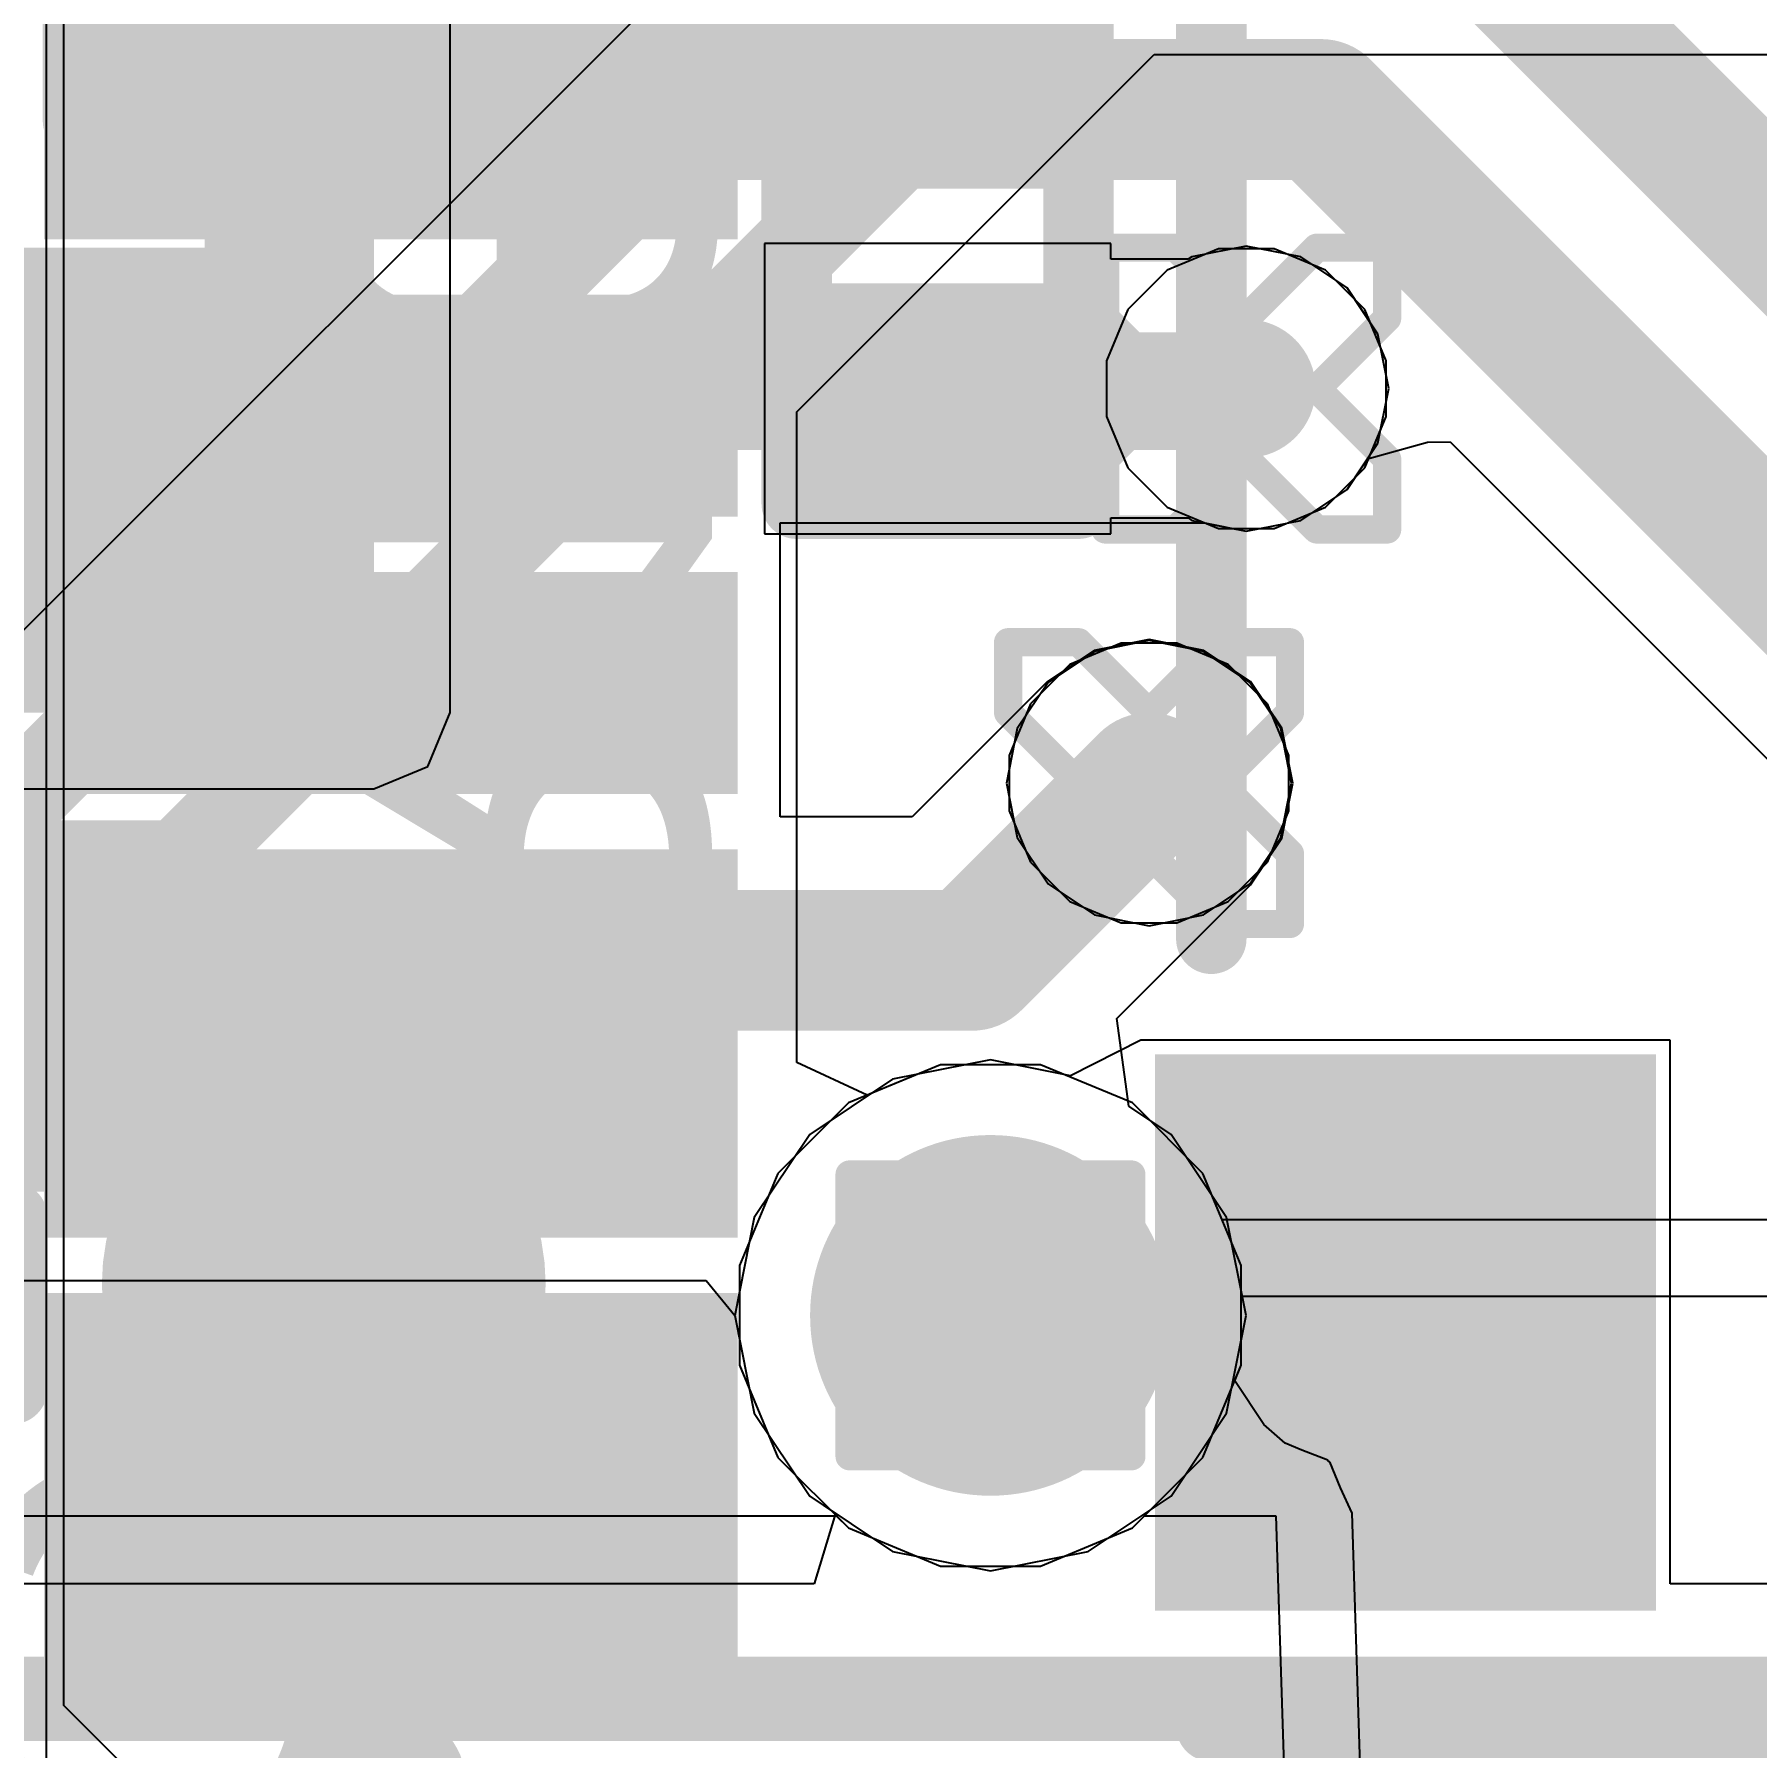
# Model space of a CAD drawing. Header units: inches. Extents: x 3 to 215, y 2 to 215.
# Drawn here: x 3.6279 to 3.7501, y 2.8515 to 2.9731 of the extents above; entities that cross this region are included whole.
import ezdxf

# ---------------------------------------------------------------- set-up
doc = ezdxf.new("R2010")
doc.units = ezdxf.units.IN
doc.header["$MEASUREMENT"] = 0
for name, color, linetype in [('Board_Outline', 56, 'Continuous'), ('Bottom Layer', 5, 'Continuous'), ('Bottom Overlay', 54, 'Continuous'), ('Bottom Paste', 16, 'Continuous'), ('Bottom Solder', 6, 'Continuous'), ('Drill Drawing', 1, 'Continuous'), ('Layer 1', 16, 'Continuous'), ('Layer 2', 76, 'Continuous'), ('Pad Holes', 156, 'Continuous'), ('Top Layer', 1, 'Continuous'), ('Top Overlay', 2, 'Continuous'), ('Top Paste', 8, 'Continuous'), ('Top Solder', 216, 'Continuous'), ('Via Holes', 16, 'Continuous')]:
    doc.layers.add(name, color=color, linetype=linetype)
doc.styles.add('Arial', font='', dxfattribs={"height": 0.2})
doc.styles.get('Arial').set_extended_font_data('Arial')

# ---------------------------------------------------------------- blocks, each defined once
blk = doc.blocks.new('TYPEC_312DSS_ACP16_1')
at = {"layer": 'Bottom Solder'}
h = blk.add_hatch(color=6, dxfattribs=at)
edge = h.paths.add_edge_path()
edge.add_arc((-0.11378, 0.05125), 0.004, 0, 360)
at = {"layer": 'Pad Holes'}
h = blk.add_hatch(color=7, dxfattribs=at)
edge = h.paths.add_edge_path()
edge.add_arc((-0.11378, 0.05125), 0.0128, 0, 360)
at = {"layer": 'Top Layer'}
for points in [[(-0.1378, 0.11644), (-0.12598, 0.11644), (-0.12598, 0.07117), (-0.1378, 0.07117)], [(-0.12598, 0.11644), (-0.11417, 0.11644), (-0.11417, 0.07117), (-0.12598, 0.07117)], [(-0.1063, 0.11644), (-0.09449, 0.11644), (-0.09449, 0.07117), (-0.1063, 0.07117)], [(-0.09449, 0.11644), (-0.08268, 0.11644), (-0.08268, 0.07117), (-0.09449, 0.07117)], [(-0.0748, 0.11644), (-0.06299, 0.11644), (-0.06299, 0.07117), (-0.0748, 0.07117)], [(-0.05512, 0.11644), (-0.04331, 0.11644), (-0.04331, 0.07117), (-0.05512, 0.07117)], [(-0.03543, 0.11644), (-0.02362, 0.11644), (-0.02362, 0.07117), (-0.03543, 0.07117)]]:
    blk.add_hatch(color=1, dxfattribs=at).paths.add_polyline_path(points)
at = {"layer": 'Top Paste'}
for points in [[(-0.1378, 0.11644), (-0.12598, 0.11644), (-0.12598, 0.07117), (-0.1378, 0.07117)], [(-0.12598, 0.11644), (-0.11417, 0.11644), (-0.11417, 0.07117), (-0.12598, 0.07117)], [(-0.1063, 0.11644), (-0.09449, 0.11644), (-0.09449, 0.07117), (-0.1063, 0.07117)], [(-0.09449, 0.11644), (-0.08268, 0.11644), (-0.08268, 0.07117), (-0.09449, 0.07117)], [(-0.0748, 0.11644), (-0.06299, 0.11644), (-0.06299, 0.07117), (-0.0748, 0.07117)], [(-0.05512, 0.11644), (-0.04331, 0.11644), (-0.04331, 0.07117), (-0.05512, 0.07117)], [(-0.03543, 0.11644), (-0.02362, 0.11644), (-0.02362, 0.07117), (-0.03543, 0.07117)]]:
    blk.add_hatch(color=8, dxfattribs=at).paths.add_polyline_path(points)
at = {"layer": 'Top Solder'}
for points in [[(-0.13976, 0.11841), (-0.12402, 0.11841), (-0.12402, 0.0692), (-0.13976, 0.0692)], [(-0.12795, 0.11841), (-0.1122, 0.11841), (-0.1122, 0.0692), (-0.12795, 0.0692)], [(-0.10827, 0.11841), (-0.09252, 0.11841), (-0.09252, 0.0692), (-0.10827, 0.0692)], [(-0.09646, 0.11841), (-0.08071, 0.11841), (-0.08071, 0.0692), (-0.09646, 0.0692)], [(-0.07677, 0.11841), (-0.06102, 0.11841), (-0.06102, 0.0692), (-0.07677, 0.0692)], [(-0.05709, 0.11841), (-0.04134, 0.11841), (-0.04134, 0.0692), (-0.05709, 0.0692)], [(-0.0374, 0.11841), (-0.02165, 0.11841), (-0.02165, 0.0692), (-0.0374, 0.0692)]]:
    blk.add_hatch(color=216, dxfattribs=at).paths.add_polyline_path(points)
h = blk.add_hatch(color=216, dxfattribs=at)
edge = h.paths.add_edge_path()
edge.add_arc((-0.11378, 0.05125), 0.004, 0, 360)
at = {"layer": 'Top Overlay'}
blk.add_lwpolyline([(-0.15429, 0.0935, 0.01, 0.01, 0), (-0.14689, 0.0935, 0.01, 0.01, 0)], format="xyseb", dxfattribs=at)
blk.add_lwpolyline([(-0.1494, 0.0935, 0.005, 0.005, 1), (-0.14439, 0.0935, 0.005, 0.005, 1)], format="xyseb", close=True, dxfattribs=at)
blk = doc.blocks.new('R___0201_B_5')
at = {"layer": 'Bottom Layer'}
for points in [[(-0.01614, 0.00728), (-0.00551, 0.00728), (-0.00551, -0.00728), (-0.01614, -0.00728)], [(0.00551, 0.00728), (0.01614, 0.00728), (0.01614, -0.00728), (0.00551, -0.00728)]]:
    blk.add_hatch(color=5, dxfattribs=at).paths.add_polyline_path(points)
at = {"layer": 'Bottom Paste'}
for points in [[(-0.01614, 0.00728), (-0.00551, 0.00728), (-0.00551, -0.00728), (-0.01614, -0.00728)], [(0.00551, 0.00728), (0.01614, 0.00728), (0.01614, -0.00728), (0.00551, -0.00728)]]:
    blk.add_hatch(color=16, dxfattribs=at).paths.add_polyline_path(points)
at = {"layer": 'Bottom Solder'}
for points in [[(-0.01831, 0.00945), (-0.00335, 0.00945), (-0.00335, -0.00945), (-0.01831, -0.00945)], [(0.00335, 0.00945), (0.01831, 0.00945), (0.01831, -0.00945), (0.00335, -0.00945)]]:
    blk.add_hatch(color=6, dxfattribs=at).paths.add_polyline_path(points)
at = {"layer": 'Bottom Overlay'}
for points in [[(0.019, 0.01, 0.005, 0.005, 0), (-0.019, 0.01, 0.005, 0.005, 0)], [(-0.019, -0.01, 0.005, 0.005, 0), (-0.019, 0.01, 0.005, 0.005, 0)], [(0.019, -0.01, 0.005, 0.005, 0), (0.019, 0.01, 0.005, 0.005, 0)], [(0.019, -0.01, 0.005, 0.005, 0), (-0.019, -0.01, 0.005, 0.005, 0)]]:
    blk.add_lwpolyline(points, format="xyseb", dxfattribs=at)
for points in [[(-0.02025, 0.01, 0.0025, 0.0025, 1), (-0.01775, 0.01, 0.0025, 0.0025, 1)], [(-0.02025, 0.01, 0.0025, 0.0025, 1), (-0.01775, 0.01, 0.0025, 0.0025, 1)], [(0.01775, 0.01, 0.0025, 0.0025, 1), (0.02025, 0.01, 0.0025, 0.0025, 1)], [(0.01775, 0.01, 0.0025, 0.0025, 1), (0.02025, 0.01, 0.0025, 0.0025, 1)], [(-0.02025, -0.01, 0.0025, 0.0025, 1), (-0.01775, -0.01, 0.0025, 0.0025, 1)], [(-0.02025, -0.01, 0.0025, 0.0025, 1), (-0.01775, -0.01, 0.0025, 0.0025, 1)], [(0.01775, -0.01, 0.0025, 0.0025, 1), (0.02025, -0.01, 0.0025, 0.0025, 1)], [(0.01775, -0.01, 0.0025, 0.0025, 1), (0.02025, -0.01, 0.0025, 0.0025, 1)]]:
    blk.add_lwpolyline(points, format="xyseb", close=True, dxfattribs=at)
blk = doc.blocks.new('ESP32_C3_MINI_1_H4_16')
at = {"layer": 'Board_Outline'}
blk.add_line((-0.26378, 0.43701), (-0.26378, -0.22441), dxfattribs=at)
for points in [[(-0.27559, 0.15748, 0.01575, 0.01575, 1), (-0.29133, 0.15748, 0.01575, 0.01575, 1)], [(-0.29527, 0.15748, 0.00787, 0.00787, 1), (-0.28739, 0.15748, 0.00787, 0.00787, 1)], [(-0.27953, 0.15748, 0.00787, 0.00787, 1), (-0.27165, 0.15748, 0.00787, 0.00787, 1)]]:
    blk.add_lwpolyline(points, format="xyseb", close=True, dxfattribs=at)
blk = doc.blocks.new('0781710002_B_37')
at = {"layer": 'Bottom Layer'}
blk.add_hatch(color=5, dxfattribs=at).paths.add_polyline_path([(0.08268, 0.09006), (0.08268, 0.05856), (0.05512, 0.05856), (0.05512, 0.09006)])
at = {"layer": 'Bottom Paste'}
blk.add_hatch(color=16, dxfattribs=at).paths.add_polyline_path([(0.08268, 0.09006), (0.08268, 0.05856), (0.05512, 0.05856), (0.05512, 0.09006)])
at = {"layer": 'Bottom Solder'}
blk.add_hatch(color=6, dxfattribs=at).paths.add_polyline_path([(0.08668, 0.09406), (0.08668, 0.05456), (0.05112, 0.05456), (0.05112, 0.09406)])
at = {"layer": 'Bottom Overlay'}
for points in [[(0.08268, 0.10226, 0.005, 0.005, 0), (-0.08268, 0.10226, 0.005, 0.005, 0)], [(0.08268, 0.04636, 0.005, 0.005, 0), (0.08268, -0.07844, 0.005, 0.005, 0)]]:
    blk.add_lwpolyline(points, format="xyseb", dxfattribs=at)
for points in [[(0.08143, 0.10226, 0.0025, 0.0025, 1), (0.08393, 0.10226, 0.0025, 0.0025, 1)], [(0.08143, 0.04636, 0.0025, 0.0025, 1), (0.08393, 0.04636, 0.0025, 0.0025, 1)]]:
    blk.add_lwpolyline(points, format="xyseb", close=True, dxfattribs=at)
blk = doc.blocks.new('C___0402_B_49')
at = {"layer": 'Bottom Layer'}
for points in [[(-0.0095, 0.0125), (-0.0095, -0.0125), (-0.0275, -0.0125), (-0.0275, 0.0125)], [(0.0275, 0.0125), (0.0275, -0.0125), (0.0095, -0.0125), (0.0095, 0.0125)]]:
    blk.add_hatch(color=5, dxfattribs=at).paths.add_polyline_path(points)
at = {"layer": 'Bottom Paste'}
for points in [[(-0.0095, 0.0125), (-0.0095, -0.0125), (-0.0275, -0.0125), (-0.0275, 0.0125)], [(0.0275, 0.0125), (0.0275, -0.0125), (0.0095, -0.0125), (0.0095, 0.0125)]]:
    blk.add_hatch(color=16, dxfattribs=at).paths.add_polyline_path(points)
at = {"layer": 'Bottom Solder'}
for points in [[(-0.00714, 0.01486), (-0.00714, -0.01486), (-0.02986, -0.01486), (-0.02986, 0.01486)], [(0.02986, 0.01486), (0.02986, -0.01486), (0.00714, -0.01486), (0.00714, 0.01486)]]:
    blk.add_hatch(color=6, dxfattribs=at).paths.add_polyline_path(points)
at = {"layer": 'Bottom Overlay'}
for points in [[(-0.031, 0.016, 0.005, 0.005, 0), (-0.011, 0.016, 0.005, 0.005, 0)], [(-0.031, 0.016, 0.005, 0.005, 0), (-0.031, -0.016, 0.005, 0.005, 0)], [(0.011, 0.016, 0.005, 0.005, 0), (0.031, 0.016, 0.005, 0.005, 0)], [(0.031, 0.016, 0.005, 0.005, 0), (0.031, -0.016, 0.005, 0.005, 0)], [(-0.031, -0.016, 0.005, 0.005, 0), (-0.011, -0.016, 0.005, 0.005, 0)], [(0.011, -0.016, 0.005, 0.005, 0), (0.031, -0.016, 0.005, 0.005, 0)]]:
    blk.add_lwpolyline(points, format="xyseb", dxfattribs=at)
for points in [[(-0.03225, 0.016, 0.0025, 0.0025, 1), (-0.02975, 0.016, 0.0025, 0.0025, 1)], [(-0.03225, 0.016, 0.0025, 0.0025, 1), (-0.02975, 0.016, 0.0025, 0.0025, 1)], [(-0.01225, 0.016, 0.0025, 0.0025, 1), (-0.00975, 0.016, 0.0025, 0.0025, 1)], [(0.00975, 0.016, 0.0025, 0.0025, 1), (0.01225, 0.016, 0.0025, 0.0025, 1)], [(0.02975, 0.016, 0.0025, 0.0025, 1), (0.03225, 0.016, 0.0025, 0.0025, 1)], [(0.02975, 0.016, 0.0025, 0.0025, 1), (0.03225, 0.016, 0.0025, 0.0025, 1)], [(-0.03225, -0.016, 0.0025, 0.0025, 1), (-0.02975, -0.016, 0.0025, 0.0025, 1)], [(-0.03225, -0.016, 0.0025, 0.0025, 1), (-0.02975, -0.016, 0.0025, 0.0025, 1)], [(-0.01225, -0.016, 0.0025, 0.0025, 1), (-0.00975, -0.016, 0.0025, 0.0025, 1)], [(0.00975, -0.016, 0.0025, 0.0025, 1), (0.01225, -0.016, 0.0025, 0.0025, 1)], [(0.02975, -0.016, 0.0025, 0.0025, 1), (0.03225, -0.016, 0.0025, 0.0025, 1)], [(0.02975, -0.016, 0.0025, 0.0025, 1), (0.03225, -0.016, 0.0025, 0.0025, 1)]]:
    blk.add_lwpolyline(points, format="xyseb", close=True, dxfattribs=at)

msp = doc.modelspace()

# ---------------------------------------------------------------- hatches: boundary and pattern name
at = {"layer": 'Bottom Layer'}
for points in [[(3.64, 2.925), (3.652, 2.925), (3.652, 3.018), (3.64, 3.018)], [(3.558, 2.925), (3.652, 2.925), (3.652, 2.953), (3.558, 2.953)]]:
    msp.add_hatch(color=5, dxfattribs=at).paths.add_polyline_path(points)
h = msp.add_hatch(color=5, dxfattribs=at)
edge = h.paths.add_edge_path()
edge.add_arc((3.7139, 2.948), 0.00492, 0, 360)
h = msp.add_hatch(color=5, dxfattribs=at)
edge = h.paths.add_edge_path()
edge.add_arc((3.707, 2.92), 0.00492, 0, 360)
at = {"layer": 'Layer 1'}
h = msp.add_hatch(color=16, dxfattribs=at)
edge = h.paths.add_edge_path()
edge.add_arc((3.7139, 2.948), 0.00492, 0, 360)
h = msp.add_hatch(color=16, dxfattribs=at)
edge = h.paths.add_edge_path()
edge.add_arc((3.707, 2.92), 0.00492, 0, 360)
at = {"layer": 'Layer 2'}
h = msp.add_hatch(color=76, dxfattribs=at)
edge = h.paths.add_edge_path()
edge.add_arc((3.7139, 2.948), 0.00492, 0, 360)
h = msp.add_hatch(color=76, dxfattribs=at)
edge = h.paths.add_edge_path()
edge.add_arc((3.707, 2.92), 0.00492, 0, 360)
at = {"layer": 'Top Layer'}
h = msp.add_hatch(color=1, dxfattribs=at)
edge = h.paths.add_edge_path()
edge.add_arc((3.7139, 2.948), 0.00492, 0, 360)
h = msp.add_hatch(color=1, dxfattribs=at)
edge = h.paths.add_edge_path()
edge.add_arc((3.707, 2.92), 0.00492, 0, 360)
at = {"layer": 'Via Holes'}
h = msp.add_hatch(color=7, dxfattribs=at)
edge = h.paths.add_edge_path()
edge.add_arc((3.7139, 2.948), 0.00394, 0, 360)
h = msp.add_hatch(color=7, dxfattribs=at)
edge = h.paths.add_edge_path()
edge.add_arc((3.707, 2.92), 0.00394, 0, 360)

# ---------------------------------------------------------------- linework, layer by layer
at = {"layer": 'Bottom Layer'}
for p, q in [((3.65741, 2.925), (3.65741, 2.99773)), ((3.70428, 2.95831), (3.67972, 2.95831)), ((3.67972, 2.95831), (3.67972, 2.93769)), ((3.70428, 2.95718), (3.70428, 2.95831)), ((3.71003, 2.95735), (3.70977, 2.95718)), ((3.7139, 2.95812), (3.71003, 2.95735)), ((3.71777, 2.95735), (3.7139, 2.95812)), ((3.72105, 2.95515), (3.71777, 2.95735)), ((3.70977, 2.95718), (3.70428, 2.95718)), ((3.72324, 2.95187), (3.72105, 2.95515)), ((3.72401, 2.948), (3.72324, 2.95187)), ((3.72324, 2.94413), (3.72401, 2.948)), ((3.72105, 2.94085), (3.72324, 2.94413)), ((3.71777, 2.93865), (3.72105, 2.94085)), ((3.70428, 2.93769), (3.70428, 2.93882)), ((3.70428, 2.93882), (3.70977, 2.93882)), ((3.70977, 2.93882), (3.71003, 2.93865)), ((3.71003, 2.93865), (3.7139, 2.93788)), ((3.7139, 2.93788), (3.71777, 2.93865)), ((3.67972, 2.93769), (3.70428, 2.93769)), ((3.70313, 2.92935), (3.69985, 2.92715)), ((3.707, 2.93012), (3.70313, 2.92935)), ((3.71087, 2.92935), (3.707, 2.93012)), ((3.71415, 2.92715), (3.71087, 2.92935)), ((3.69985, 2.92715), (3.69765, 2.92387)), ((3.71635, 2.92387), (3.71415, 2.92715)), ((3.65583, 2.92117), (3.65741, 2.925)), ((3.69765, 2.92387), (3.69688, 2.92)), ((3.71712, 2.92), (3.71635, 2.92387)), ((3.652, 2.91959), (3.65583, 2.92117)), ((3.558, 2.91959), (3.652, 2.91959)), ((3.69688, 2.92), (3.69765, 2.91613)), ((3.71635, 2.91613), (3.71712, 2.92)), ((3.69765, 2.91613), (3.69985, 2.91285)), ((3.71415, 2.91285), (3.71635, 2.91613)), ((3.69985, 2.91285), (3.70313, 2.91065)), ((3.71087, 2.91065), (3.71415, 2.91285)), ((3.70313, 2.91065), (3.707, 2.90988)), ((3.707, 2.90988), (3.71087, 2.91065)), ((3.70643, 2.90175), (3.70143, 2.89923)), ((3.74398, 2.90175), (3.70643, 2.90175)), ((3.70643, 2.90175), (3.70643, 2.90175)), ((3.74398, 2.86316), (3.74398, 2.90175)), ((3.69575, 2.90036), (3.6888, 2.89898)), ((3.70143, 2.89923), (3.69575, 2.90036)), ((3.6888, 2.89898), (3.68292, 2.89505)), ((3.68292, 2.89505), (3.67898, 2.88916)), ((3.67898, 2.88916), (3.6776, 2.88222)), ((3.6776, 2.88222), (3.67898, 2.87528)), ((3.67898, 2.87528), (3.68292, 2.86939)), ((3.68292, 2.86939), (3.68476, 2.86816)), ((3.68476, 2.86816), (3.68325, 2.86316)), ((3.68325, 2.86316), (3.53638, 2.86316)), ((3.78162, 2.86316), (3.74398, 2.86316))]:
    msp.add_line(p, q, dxfattribs=at)
for points in [[(3.7, 2.948, 0.008, 0.008, 0), (3.7139, 2.948, 0.008, 0.008, 0)], [(3.533, 2.855, 0.006, 0.006, 0), (3.785, 2.855, 0.006, 0.006, 0)]]:
    msp.add_lwpolyline(points, format="xyseb", dxfattribs=at)
for points in [[(3.698, 2.948, 0.004, 0.004, 1), (3.702, 2.948, 0.004, 0.004, 1)], [(3.7119, 2.948, 0.004, 0.004, 1), (3.7159, 2.948, 0.004, 0.004, 1)]]:
    msp.add_lwpolyline(points, format="xyseb", close=True, dxfattribs=at)
at = {"layer": 'Bottom Overlay'}
for points in [[(3.631, 2.967, 0.005, 0.005, 0), (3.631, 2.98563, 0.005, 0.005, 0)], [(3.631, 2.967, 0.005, 0.005, 0), (3.643, 2.967, 0.005, 0.005, 0)], [(3.62634, 2.877, 0.005, 0.005, 0), (3.62634, 2.88919, 0.005, 0.005, 0)]]:
    msp.add_lwpolyline(points, format="xyseb", dxfattribs=at)
for points in [[(3.62975, 2.967, 0.0025, 0.0025, 1), (3.63225, 2.967, 0.0025, 0.0025, 1)], [(3.62975, 2.967, 0.0025, 0.0025, 1), (3.63225, 2.967, 0.0025, 0.0025, 1)], [(3.64175, 2.967, 0.0025, 0.0025, 1), (3.64425, 2.967, 0.0025, 0.0025, 1)], [(3.62509, 2.88919, 0.0025, 0.0025, 1), (3.62759, 2.88919, 0.0025, 0.0025, 1)], [(3.62509, 2.877, 0.0025, 0.0025, 1), (3.62759, 2.877, 0.0025, 0.0025, 1)]]:
    msp.add_lwpolyline(points, format="xyseb", close=True, dxfattribs=at)
at = {"layer": 'Drill Drawing'}
for points in [[(3.7039, 2.953, 0.002, 0.002, 0), (3.7039, 2.958, 0.002, 0.002, 0)], [(3.7039, 2.958, 0.002, 0.002, 0), (3.7089, 2.958, 0.002, 0.002, 0)], [(3.7089, 2.958, 0.002, 0.002, 0), (3.7139, 2.953, 0.002, 0.002, 0)], [(3.7139, 2.953, 0.002, 0.002, 0), (3.7189, 2.958, 0.002, 0.002, 0)], [(3.7189, 2.958, 0.002, 0.002, 0), (3.7239, 2.958, 0.002, 0.002, 0)], [(3.7239, 2.953, 0.002, 0.002, 0), (3.7239, 2.958, 0.002, 0.002, 0)], [(3.7039, 2.953, 0.002, 0.002, 0), (3.7089, 2.948, 0.002, 0.002, 0)], [(3.7189, 2.948, 0.002, 0.002, 0), (3.7239, 2.953, 0.002, 0.002, 0)], [(3.7039, 2.943, 0.002, 0.002, 0), (3.7089, 2.948, 0.002, 0.002, 0)], [(3.7189, 2.948, 0.002, 0.002, 0), (3.7239, 2.943, 0.002, 0.002, 0)], [(3.7039, 2.938, 0.002, 0.002, 0), (3.7039, 2.943, 0.002, 0.002, 0)], [(3.7089, 2.938, 0.002, 0.002, 0), (3.7139, 2.943, 0.002, 0.002, 0)], [(3.7139, 2.943, 0.002, 0.002, 0), (3.7189, 2.938, 0.002, 0.002, 0)], [(3.7239, 2.938, 0.002, 0.002, 0), (3.7239, 2.943, 0.002, 0.002, 0)], [(3.7039, 2.938, 0.002, 0.002, 0), (3.7089, 2.938, 0.002, 0.002, 0)], [(3.7189, 2.938, 0.002, 0.002, 0), (3.7239, 2.938, 0.002, 0.002, 0)], [(3.697, 2.925, 0.002, 0.002, 0), (3.697, 2.93, 0.002, 0.002, 0)], [(3.697, 2.93, 0.002, 0.002, 0), (3.702, 2.93, 0.002, 0.002, 0)], [(3.702, 2.93, 0.002, 0.002, 0), (3.707, 2.925, 0.002, 0.002, 0)], [(3.707, 2.925, 0.002, 0.002, 0), (3.712, 2.93, 0.002, 0.002, 0)], [(3.712, 2.93, 0.002, 0.002, 0), (3.717, 2.93, 0.002, 0.002, 0)], [(3.717, 2.925, 0.002, 0.002, 0), (3.717, 2.93, 0.002, 0.002, 0)], [(3.697, 2.925, 0.002, 0.002, 0), (3.702, 2.92, 0.002, 0.002, 0)], [(3.712, 2.92, 0.002, 0.002, 0), (3.717, 2.925, 0.002, 0.002, 0)], [(3.697, 2.915, 0.002, 0.002, 0), (3.702, 2.92, 0.002, 0.002, 0)], [(3.712, 2.92, 0.002, 0.002, 0), (3.717, 2.915, 0.002, 0.002, 0)], [(3.697, 2.91, 0.002, 0.002, 0), (3.697, 2.915, 0.002, 0.002, 0)], [(3.702, 2.91, 0.002, 0.002, 0), (3.707, 2.915, 0.002, 0.002, 0)], [(3.707, 2.915, 0.002, 0.002, 0), (3.712, 2.91, 0.002, 0.002, 0)], [(3.717, 2.91, 0.002, 0.002, 0), (3.717, 2.915, 0.002, 0.002, 0)], [(3.697, 2.91, 0.002, 0.002, 0), (3.702, 2.91, 0.002, 0.002, 0)], [(3.712, 2.91, 0.002, 0.002, 0), (3.717, 2.91, 0.002, 0.002, 0)], [(3.68575, 2.89222, 0.002, 0.002, 0), (3.70575, 2.89222, 0.002, 0.002, 0)], [(3.68575, 2.87222, 0.002, 0.002, 0), (3.68575, 2.89222, 0.002, 0.002, 0)], [(3.70575, 2.87222, 0.002, 0.002, 0), (3.70575, 2.89222, 0.002, 0.002, 0)], [(3.68575, 2.87222, 0.002, 0.002, 0), (3.70575, 2.87222, 0.002, 0.002, 0)]]:
    msp.add_lwpolyline(points, format="xyseb", dxfattribs=at)
for points in [[(3.7034, 2.958, 0.001, 0.001, 1), (3.7044, 2.958, 0.001, 0.001, 1)], [(3.7034, 2.958, 0.001, 0.001, 1), (3.7044, 2.958, 0.001, 0.001, 1)], [(3.7084, 2.958, 0.001, 0.001, 1), (3.7094, 2.958, 0.001, 0.001, 1)], [(3.7084, 2.958, 0.001, 0.001, 1), (3.7094, 2.958, 0.001, 0.001, 1)], [(3.7184, 2.958, 0.001, 0.001, 1), (3.7194, 2.958, 0.001, 0.001, 1)], [(3.7184, 2.958, 0.001, 0.001, 1), (3.7194, 2.958, 0.001, 0.001, 1)], [(3.7234, 2.958, 0.001, 0.001, 1), (3.7244, 2.958, 0.001, 0.001, 1)], [(3.7234, 2.958, 0.001, 0.001, 1), (3.7244, 2.958, 0.001, 0.001, 1)], [(3.7034, 2.953, 0.001, 0.001, 1), (3.7044, 2.953, 0.001, 0.001, 1)], [(3.7034, 2.953, 0.001, 0.001, 1), (3.7044, 2.953, 0.001, 0.001, 1)], [(3.7134, 2.953, 0.001, 0.001, 1), (3.7144, 2.953, 0.001, 0.001, 1)], [(3.7134, 2.953, 0.001, 0.001, 1), (3.7144, 2.953, 0.001, 0.001, 1)], [(3.7234, 2.953, 0.001, 0.001, 1), (3.7244, 2.953, 0.001, 0.001, 1)], [(3.7234, 2.953, 0.001, 0.001, 1), (3.7244, 2.953, 0.001, 0.001, 1)], [(3.7084, 2.948, 0.001, 0.001, 1), (3.7094, 2.948, 0.001, 0.001, 1)], [(3.7084, 2.948, 0.001, 0.001, 1), (3.7094, 2.948, 0.001, 0.001, 1)], [(3.7184, 2.948, 0.001, 0.001, 1), (3.7194, 2.948, 0.001, 0.001, 1)], [(3.7184, 2.948, 0.001, 0.001, 1), (3.7194, 2.948, 0.001, 0.001, 1)], [(3.7034, 2.943, 0.001, 0.001, 1), (3.7044, 2.943, 0.001, 0.001, 1)], [(3.7034, 2.943, 0.001, 0.001, 1), (3.7044, 2.943, 0.001, 0.001, 1)], [(3.7134, 2.943, 0.001, 0.001, 1), (3.7144, 2.943, 0.001, 0.001, 1)], [(3.7134, 2.943, 0.001, 0.001, 1), (3.7144, 2.943, 0.001, 0.001, 1)], [(3.7234, 2.943, 0.001, 0.001, 1), (3.7244, 2.943, 0.001, 0.001, 1)], [(3.7234, 2.943, 0.001, 0.001, 1), (3.7244, 2.943, 0.001, 0.001, 1)], [(3.7034, 2.938, 0.001, 0.001, 1), (3.7044, 2.938, 0.001, 0.001, 1)], [(3.7034, 2.938, 0.001, 0.001, 1), (3.7044, 2.938, 0.001, 0.001, 1)], [(3.7084, 2.938, 0.001, 0.001, 1), (3.7094, 2.938, 0.001, 0.001, 1)], [(3.7084, 2.938, 0.001, 0.001, 1), (3.7094, 2.938, 0.001, 0.001, 1)], [(3.7184, 2.938, 0.001, 0.001, 1), (3.7194, 2.938, 0.001, 0.001, 1)], [(3.7184, 2.938, 0.001, 0.001, 1), (3.7194, 2.938, 0.001, 0.001, 1)], [(3.7234, 2.938, 0.001, 0.001, 1), (3.7244, 2.938, 0.001, 0.001, 1)], [(3.7234, 2.938, 0.001, 0.001, 1), (3.7244, 2.938, 0.001, 0.001, 1)], [(3.6965, 2.93, 0.001, 0.001, 1), (3.6975, 2.93, 0.001, 0.001, 1)], [(3.6965, 2.93, 0.001, 0.001, 1), (3.6975, 2.93, 0.001, 0.001, 1)], [(3.7015, 2.93, 0.001, 0.001, 1), (3.7025, 2.93, 0.001, 0.001, 1)], [(3.7015, 2.93, 0.001, 0.001, 1), (3.7025, 2.93, 0.001, 0.001, 1)], [(3.7115, 2.93, 0.001, 0.001, 1), (3.7125, 2.93, 0.001, 0.001, 1)], [(3.7115, 2.93, 0.001, 0.001, 1), (3.7125, 2.93, 0.001, 0.001, 1)], [(3.7165, 2.93, 0.001, 0.001, 1), (3.7175, 2.93, 0.001, 0.001, 1)], [(3.7165, 2.93, 0.001, 0.001, 1), (3.7175, 2.93, 0.001, 0.001, 1)], [(3.6965, 2.925, 0.001, 0.001, 1), (3.6975, 2.925, 0.001, 0.001, 1)], [(3.6965, 2.925, 0.001, 0.001, 1), (3.6975, 2.925, 0.001, 0.001, 1)], [(3.7065, 2.925, 0.001, 0.001, 1), (3.7075, 2.925, 0.001, 0.001, 1)], [(3.7065, 2.925, 0.001, 0.001, 1), (3.7075, 2.925, 0.001, 0.001, 1)], [(3.7165, 2.925, 0.001, 0.001, 1), (3.7175, 2.925, 0.001, 0.001, 1)], [(3.7165, 2.925, 0.001, 0.001, 1), (3.7175, 2.925, 0.001, 0.001, 1)], [(3.7015, 2.92, 0.001, 0.001, 1), (3.7025, 2.92, 0.001, 0.001, 1)], [(3.7015, 2.92, 0.001, 0.001, 1), (3.7025, 2.92, 0.001, 0.001, 1)], [(3.7115, 2.92, 0.001, 0.001, 1), (3.7125, 2.92, 0.001, 0.001, 1)], [(3.7115, 2.92, 0.001, 0.001, 1), (3.7125, 2.92, 0.001, 0.001, 1)], [(3.6965, 2.915, 0.001, 0.001, 1), (3.6975, 2.915, 0.001, 0.001, 1)], [(3.6965, 2.915, 0.001, 0.001, 1), (3.6975, 2.915, 0.001, 0.001, 1)], [(3.7065, 2.915, 0.001, 0.001, 1), (3.7075, 2.915, 0.001, 0.001, 1)], [(3.7065, 2.915, 0.001, 0.001, 1), (3.7075, 2.915, 0.001, 0.001, 1)], [(3.7165, 2.915, 0.001, 0.001, 1), (3.7175, 2.915, 0.001, 0.001, 1)], [(3.7165, 2.915, 0.001, 0.001, 1), (3.7175, 2.915, 0.001, 0.001, 1)], [(3.6965, 2.91, 0.001, 0.001, 1), (3.6975, 2.91, 0.001, 0.001, 1)], [(3.6965, 2.91, 0.001, 0.001, 1), (3.6975, 2.91, 0.001, 0.001, 1)], [(3.7015, 2.91, 0.001, 0.001, 1), (3.7025, 2.91, 0.001, 0.001, 1)], [(3.7015, 2.91, 0.001, 0.001, 1), (3.7025, 2.91, 0.001, 0.001, 1)], [(3.7115, 2.91, 0.001, 0.001, 1), (3.7125, 2.91, 0.001, 0.001, 1)], [(3.7115, 2.91, 0.001, 0.001, 1), (3.7125, 2.91, 0.001, 0.001, 1)], [(3.7165, 2.91, 0.001, 0.001, 1), (3.7175, 2.91, 0.001, 0.001, 1)], [(3.7165, 2.91, 0.001, 0.001, 1), (3.7175, 2.91, 0.001, 0.001, 1)], [(3.68525, 2.89222, 0.001, 0.001, 1), (3.68625, 2.89222, 0.001, 0.001, 1)], [(3.68525, 2.89222, 0.001, 0.001, 1), (3.68625, 2.89222, 0.001, 0.001, 1)], [(3.70525, 2.89222, 0.001, 0.001, 1), (3.70625, 2.89222, 0.001, 0.001, 1)], [(3.70525, 2.89222, 0.001, 0.001, 1), (3.70625, 2.89222, 0.001, 0.001, 1)], [(3.68525, 2.87222, 0.001, 0.001, 1), (3.68625, 2.87222, 0.001, 0.001, 1)], [(3.68525, 2.87222, 0.001, 0.001, 1), (3.68625, 2.87222, 0.001, 0.001, 1)], [(3.70525, 2.87222, 0.001, 0.001, 1), (3.70625, 2.87222, 0.001, 0.001, 1)], [(3.70525, 2.87222, 0.001, 0.001, 1), (3.70625, 2.87222, 0.001, 0.001, 1)]]:
    msp.add_lwpolyline(points, format="xyseb", close=True, dxfattribs=at)
at = {"layer": 'Layer 1'}
for p, q in [((3.67894, 2.98267), (3.56556, 2.86929)), ((3.682, 2.94634), (3.70737, 2.97171)), ((3.70737, 2.97171), (3.75531, 2.97171)), ((3.71192, 2.95792), (3.70828, 2.95641)), ((3.71587, 2.95792), (3.71192, 2.95792)), ((3.71952, 2.95641), (3.71587, 2.95792)), ((3.70828, 2.95641), (3.70549, 2.95362)), ((3.72231, 2.95362), (3.71952, 2.95641)), ((3.70549, 2.95362), (3.70398, 2.94997)), ((3.72382, 2.94997), (3.72231, 2.95362)), ((3.70398, 2.94997), (3.70398, 2.94603)), ((3.72382, 2.94603), (3.72382, 2.94997)), ((3.682, 2.90017), (3.682, 2.94634)), ((3.70398, 2.94603), (3.70549, 2.94238)), ((3.72231, 2.94238), (3.72382, 2.94603)), ((3.70549, 2.94238), (3.70828, 2.93959)), ((3.71952, 2.93959), (3.72231, 2.94238)), ((3.70828, 2.93959), (3.71192, 2.93808)), ((3.71587, 2.93808), (3.71952, 2.93959)), ((3.71192, 2.93808), (3.71587, 2.93808)), ((3.687, 2.89786), (3.682, 2.90017)), ((3.69221, 2.90001), (3.687, 2.89786)), ((3.69929, 2.90001), (3.69221, 2.90001)), ((3.70583, 2.89731), (3.69929, 2.90001)), ((3.71083, 2.8923), (3.70583, 2.89731)), ((3.7122, 2.889), (3.71083, 2.8923)), ((3.78658, 2.889), (3.7122, 2.889)), ((3.71354, 2.87868), (3.71354, 2.88359)), ((3.71354, 2.88359), (3.78658, 2.88359)), ((3.71308, 2.87757), (3.71354, 2.87868)), ((3.71515, 2.87447), (3.71308, 2.87757)), ((3.71666, 2.87314), (3.71515, 2.87447)), ((3.71784, 2.87265), (3.71666, 2.87314)), ((3.7197, 2.87195), (3.71784, 2.87265)), ((3.71974, 2.87186), (3.7197, 2.87195)), ((3.71983, 2.87183), (3.71974, 2.87186)), ((3.72059, 2.86999), (3.71983, 2.87183)), ((3.72141, 2.86817), (3.72059, 2.86999)), ((3.72241, 2.83717), (3.72141, 2.86817)), ((3.60366, 2.868), (3.6848, 2.868)), ((3.6848, 2.868), (3.68567, 2.86713)), ((3.68567, 2.86713), (3.69221, 2.86443)), ((3.69929, 2.86443), (3.70583, 2.86713)), ((3.70583, 2.86713), (3.70669, 2.868)), ((3.70669, 2.868), (3.716, 2.868)), ((3.716, 2.868), (3.717, 2.837)), ((3.69221, 2.86443), (3.69929, 2.86443))]:
    msp.add_line(p, q, dxfattribs=at)
for points in [[(3.569, 2.861, 0.00627, 0.00627, 0), (3.69927, 2.99127, 0.00627, 0.00627, 0)], [(3.57367, 2.84973, 0.00627, 0.00627, 0), (3.70394, 2.98, 0.00627, 0.00627, 0)]]:
    msp.add_lwpolyline(points, format="xyseb", dxfattribs=at)
at = {"layer": 'Layer 2'}
for p, q in [((3.63, 2.85454), (3.63, 3.024)), ((3.71192, 2.95792), (3.70828, 2.95641)), ((3.71587, 2.95792), (3.71192, 2.95792)), ((3.71952, 2.95641), (3.71587, 2.95792)), ((3.70828, 2.95641), (3.70549, 2.95362)), ((3.72231, 2.95362), (3.71952, 2.95641)), ((3.70549, 2.95362), (3.70398, 2.94997)), ((3.72382, 2.94997), (3.72231, 2.95362)), ((3.70398, 2.94997), (3.70398, 2.94603)), ((3.72382, 2.94603), (3.72382, 2.94997)), ((3.70398, 2.94603), (3.70549, 2.94238)), ((3.72231, 2.94238), (3.72382, 2.94603)), ((3.70549, 2.94238), (3.70828, 2.93959)), ((3.71952, 2.93959), (3.72231, 2.94238)), ((3.70828, 2.93959), (3.71192, 2.93808)), ((3.71587, 2.93808), (3.71952, 2.93959)), ((3.71192, 2.93808), (3.71587, 2.93808)), ((3.70503, 2.92992), (3.70138, 2.92841)), ((3.70897, 2.92992), (3.70503, 2.92992)), ((3.71262, 2.92841), (3.70897, 2.92992)), ((3.70138, 2.92841), (3.69859, 2.92562)), ((3.71541, 2.92562), (3.71262, 2.92841)), ((3.69859, 2.92562), (3.69708, 2.92197)), ((3.71692, 2.92197), (3.71541, 2.92562)), ((3.69708, 2.92197), (3.69708, 2.91803)), ((3.71692, 2.91803), (3.71692, 2.92197)), ((3.69708, 2.91803), (3.69859, 2.91438)), ((3.71541, 2.91438), (3.71692, 2.91803)), ((3.69859, 2.91438), (3.70138, 2.91159)), ((3.71262, 2.91159), (3.71541, 2.91438)), ((3.70138, 2.91159), (3.70503, 2.91008)), ((3.70897, 2.91008), (3.71262, 2.91159)), ((3.70503, 2.91008), (3.70897, 2.91008)), ((3.69221, 2.90001), (3.68567, 2.89731)), ((3.69929, 2.90001), (3.69221, 2.90001)), ((3.70583, 2.89731), (3.69929, 2.90001)), ((3.68567, 2.89731), (3.68066, 2.8923)), ((3.71083, 2.8923), (3.70583, 2.89731)), ((3.68066, 2.8923), (3.67795, 2.88576)), ((3.71354, 2.88576), (3.71083, 2.8923)), ((3.67795, 2.88576), (3.67795, 2.87868)), ((3.71354, 2.87868), (3.71354, 2.88576)), ((3.67795, 2.87868), (3.68066, 2.87214)), ((3.71083, 2.87214), (3.71354, 2.87868)), ((3.68066, 2.87214), (3.68567, 2.86713)), ((3.70583, 2.86713), (3.71083, 2.87214)), ((3.68567, 2.86713), (3.69221, 2.86443)), ((3.69929, 2.86443), (3.70583, 2.86713)), ((3.69221, 2.86443), (3.69929, 2.86443)), ((3.65877, 2.82577), (3.63, 2.85454))]:
    msp.add_line(p, q, dxfattribs=at)
at = {"layer": 'Top Layer'}
for p, q in [((3.7225, 2.94301), (3.72676, 2.94419)), ((3.72676, 2.94419), (3.72836, 2.94422)), ((3.72836, 2.94422), (3.74875, 2.92383)), ((3.72105, 2.94085), (3.7225, 2.94301)), ((3.71777, 2.93865), (3.72105, 2.94085)), ((3.68083, 2.91761), (3.68083, 2.93847)), ((3.68083, 2.93847), (3.71095, 2.93847)), ((3.71095, 2.93847), (3.7139, 2.93788)), ((3.7139, 2.93788), (3.71777, 2.93865)), ((3.7031, 2.92942), (3.69979, 2.92721)), ((3.707, 2.9302), (3.7031, 2.92942)), ((3.7109, 2.92942), (3.707, 2.9302)), ((3.71421, 2.92721), (3.7109, 2.92942)), ((3.69979, 2.92721), (3.69019, 2.91761)), ((3.71642, 2.9239), (3.71421, 2.92721)), ((3.7172, 2.92), (3.71642, 2.9239)), ((3.74875, 2.92383), (3.74875, 2.92383)), ((3.74875, 2.92383), (3.78929, 2.88329)), ((3.71642, 2.9161), (3.7172, 2.92)), ((3.69019, 2.91761), (3.68083, 2.91761)), ((3.71421, 2.91279), (3.71642, 2.9161)), ((3.70471, 2.90329), (3.71421, 2.91279)), ((3.70556, 2.89707), (3.70471, 2.90329)), ((3.70858, 2.89505), (3.70556, 2.89707)), ((3.71251, 2.88916), (3.70858, 2.89505)), ((3.71389, 2.88222), (3.71251, 2.88916)), ((3.62556, 2.8847), (3.67557, 2.8847)), ((3.67557, 2.8847), (3.6776, 2.88222)), ((3.6776, 2.88222), (3.67898, 2.87528)), ((3.71251, 2.87528), (3.71389, 2.88222)), ((3.67898, 2.87528), (3.68292, 2.86939)), ((3.70858, 2.86939), (3.71251, 2.87528)), ((3.68292, 2.86939), (3.6888, 2.86546)), ((3.70269, 2.86546), (3.70858, 2.86939)), ((3.6888, 2.86546), (3.69575, 2.86408)), ((3.69575, 2.86408), (3.70269, 2.86546))]:
    msp.add_line(p, q, dxfattribs=at)
for points in [[(3.72623, 2.98481, 0.01, 0.01, 0), (3.763, 2.94804, 0.01, 0.01, 0)], [(3.6532, 2.96647, 0.01, 0.01, 0), (3.6541, 2.96738, 0.01, 0.01, 0)], [(3.6541, 2.96738, 0.01, 0.01, 0), (3.67264, 2.96738, 0.01, 0.01, 0)], [(3.67264, 2.96738, 0.01, 0.01, 0), (3.67308, 2.96781, 0.01, 0.01, 0)], [(3.67308, 2.96781, 0.01, 0.01, 0), (3.71919, 2.96781, 0.01, 0.01, 0)], [(3.71919, 2.96781, 0.01, 0.01, 0), (3.75596, 2.93104, 0.01, 0.01, 0)], [(3.6532, 2.94679, 0.008, 0.008, 0), (3.65406, 2.94765, 0.008, 0.008, 0)], [(3.65406, 2.94765, 0.008, 0.008, 0), (3.71355, 2.94765, 0.008, 0.008, 0)], [(3.71355, 2.94765, 0.008, 0.008, 0), (3.7139, 2.948, 0.008, 0.008, 0)], [(3.69442, 2.90742, 0.01, 0.01, 0), (3.707, 2.92, 0.01, 0.01, 0)], [(3.6532, 2.90742, 0.01, 0.01, 0), (3.69442, 2.90742, 0.01, 0.01, 0)]]:
    msp.add_lwpolyline(points, format="xyseb", dxfattribs=at)
for points in [[(3.6516, 2.96738, 0.005, 0.005, 1), (3.6566, 2.96738, 0.005, 0.005, 1)], [(3.6516, 2.96738, 0.005, 0.005, 1), (3.6566, 2.96738, 0.005, 0.005, 1)], [(3.67014, 2.96738, 0.005, 0.005, 1), (3.67514, 2.96738, 0.005, 0.005, 1)], [(3.67014, 2.96738, 0.005, 0.005, 1), (3.67514, 2.96738, 0.005, 0.005, 1)], [(3.67058, 2.96781, 0.005, 0.005, 1), (3.67558, 2.96781, 0.005, 0.005, 1)], [(3.67058, 2.96781, 0.005, 0.005, 1), (3.67558, 2.96781, 0.005, 0.005, 1)], [(3.71669, 2.96781, 0.005, 0.005, 1), (3.72169, 2.96781, 0.005, 0.005, 1)], [(3.71669, 2.96781, 0.005, 0.005, 1), (3.72169, 2.96781, 0.005, 0.005, 1)], [(3.65069, 2.96647, 0.005, 0.005, 1), (3.6557, 2.96647, 0.005, 0.005, 1)], [(3.65206, 2.94765, 0.004, 0.004, 1), (3.65606, 2.94765, 0.004, 0.004, 1)], [(3.65206, 2.94765, 0.004, 0.004, 1), (3.65606, 2.94765, 0.004, 0.004, 1)], [(3.71155, 2.94765, 0.004, 0.004, 1), (3.71555, 2.94765, 0.004, 0.004, 1)], [(3.71155, 2.94765, 0.004, 0.004, 1), (3.71555, 2.94765, 0.004, 0.004, 1)], [(3.7119, 2.948, 0.004, 0.004, 1), (3.7159, 2.948, 0.004, 0.004, 1)], [(3.65119, 2.94679, 0.004, 0.004, 1), (3.65519, 2.94679, 0.004, 0.004, 1)], [(3.7045, 2.92, 0.005, 0.005, 1), (3.7095, 2.92, 0.005, 0.005, 1)], [(3.65069, 2.90742, 0.005, 0.005, 1), (3.6557, 2.90742, 0.005, 0.005, 1)], [(3.69192, 2.90742, 0.005, 0.005, 1), (3.69692, 2.90742, 0.005, 0.005, 1)], [(3.69192, 2.90742, 0.005, 0.005, 1), (3.69692, 2.90742, 0.005, 0.005, 1)]]:
    msp.add_lwpolyline(points, format="xyseb", close=True, dxfattribs=at)

# ---------------------------------------------------------------- block references
for name, p, rotation in [('ESP32_C3_MINI_1_H4_16', (3.36498, 3.04191), 180), ('TYPEC_312DSS_ACP16_1', (3.747, 2.996), 90), ('0781710002_B_37', (3.7941, 2.95531), 180), ('R___0201_B_5', (3.692, 2.95883), 270), ('C___0402_B_49', (3.625, 2.9245), 90)]:
    msp.add_blockref(name, p, dxfattribs=dict(rotation=rotation))

# ---------------------------------------------------------------- texts
at = {"layer": 'Bottom Overlay', "style": 'Arial', "text_generation_flag": 2}
msp.add_text('R13', height=0.028, rotation=270, dxfattribs=at).set_placement((3.648, 2.89901))
msp.add_text('C16', height=0.03, dxfattribs=at).set_placement((3.65249, 2.842))

doc.saveas('drawing.dxf')
